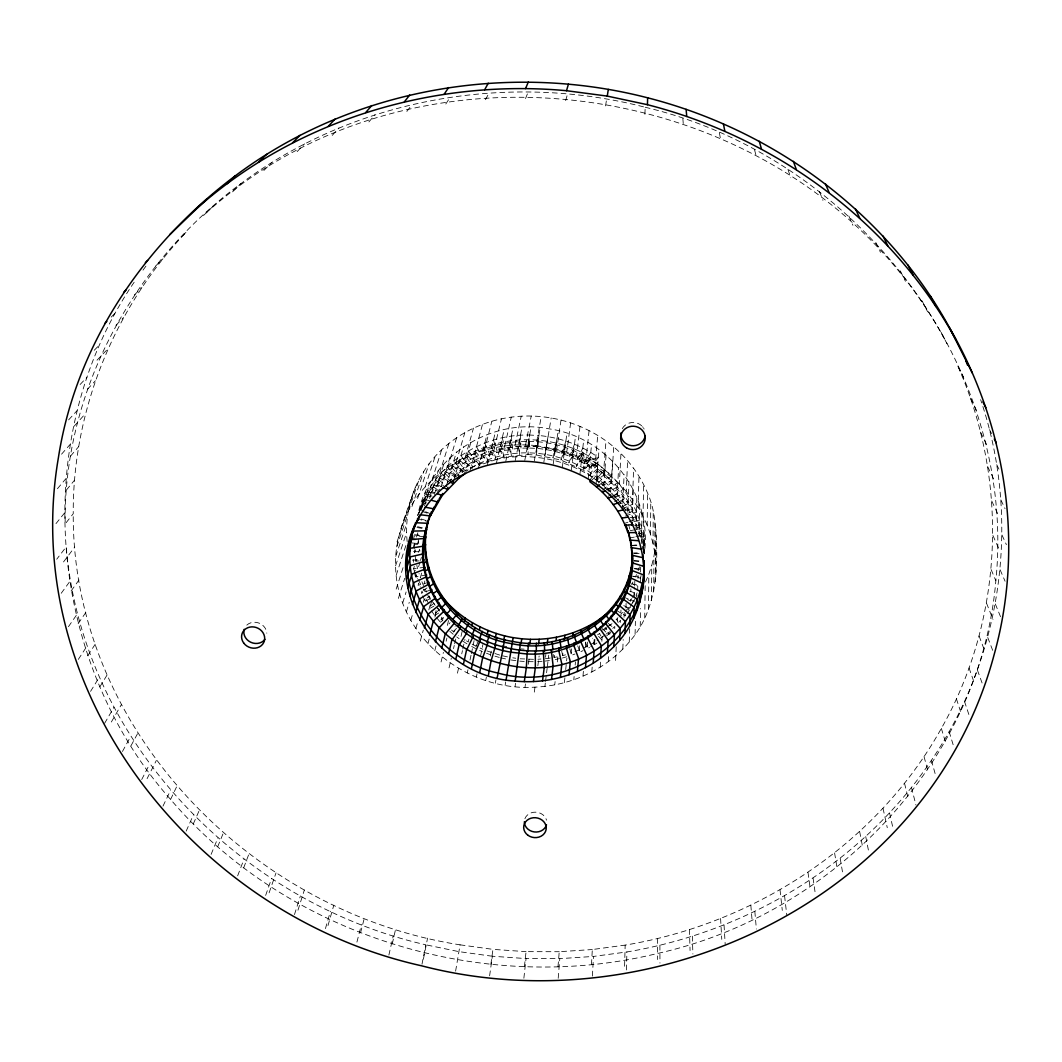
<?xml version="1.0" encoding="UTF-8"?>
<svg xmlns="http://www.w3.org/2000/svg" width="1062" height="1062" viewBox="0 0 1062 1062"><rect width="100%" height="100%" fill="white"/><g stroke="black" fill="none" stroke-linecap="round" stroke-linejoin="round"><path stroke-width="0.75" stroke-dasharray="5 3.75" d="M655.918 572.285C655.427 545.762 658.719 518.03 647.568 493.073C641.421 478.285 632.262 464.851 620.951 453.54C597.282 430.15 564.426 416.729 531.226 416.038C495.41 415.229 459.156 429.632 435.101 456.448C424.773 468.05 416.808 481.683 411.923 496.432C404.33 518.88 394.533 541.58 395.582 565.807C396.471 636.682 466.364 691.853 534.982 687.141C570.785 685.667 606.15 669.631 629.262 641.966C656.688 611.367 658.586 568.117 655.812 529.261M419.118 512.189C435.659 468.382 482.281 440.292 528.425 441.46L528.04 454.589L503.136 457.111L479.666 465.143L473.466 457.868C449.664 469.245 429.685 488.918 419.118 513.212M419.357 510.57C434.039 464.399 481.922 433.734 529.659 435.048L529.274 448.045C502.021 447.686 474.648 457.881 454.841 476.745L445.655 471.608C433.004 483.768 423.273 498.914 417.738 515.588C428.597 456.541 491.255 417.034 549.293 428.875C607.61 437.106 653.037 494.6 644.289 553.528C646.413 491.932 588.321 440.717 528.425 441.46M655.785 562.727L654.829 553.183L654.909 520.061M655.241 581.777L655.944 538.461M654.829 553.183L653.077 543.691L653.223 510.915M653.767 591.162L653.887 556.661L655.294 547.62M651.524 600.362L651.723 565.542L653.887 556.661M653.077 543.691L650.515 534.332L650.767 501.901M648.497 609.349L648.829 574.21L651.723 565.542M650.515 534.332L647.17 525.159L647.568 493.073M644.727 618.057L645.085 592.277M645.112 590.671L645.218 582.613L648.829 574.21M643.837 554.191L644.395 529.819M643.545 521.469L643.068 549.426L641.992 543.784M641.408 543.492L642.006 513.172M640.253 626.421L640.585 608.553M647.17 525.159L643.041 516.225L643.625 484.471M407.158 541.62C405.644 526.42 407.264 510.968 411.923 496.432M640.373 582.281L640.545 573.573M640.572 572.033L640.731 564.36M637.691 590.193L637.784 586.051L633.111 584.525M637.97 578.378L638.036 575.312M639.058 535.885L639.762 504.981M414.459 548.523L414.366 538.567M626.447 969.938L626.899 951.95C748.378 931.679 862.264 863.021 931.401 760.299C1002.422 656.143 1021.325 519.039 980.624 399.67M635.076 634.412L635.408 621.31M643.041 516.225L638.169 507.596L638.952 476.161M635.952 529.195L636.842 496.963M634.319 599.233L634.253 601.477L623.593 597.096M634.346 597.84L634.625 587.552M634.664 586.012L634.837 579.879M624.589 966.274L625.16 945.1C755.361 923.555 876.601 844.463 941.357 728.399C1003.869 618.535 1009.126 479.772 957.207 364.77L963.42 376.904M632.434 503.441L633.602 468.209M632.195 521.084L633.244 489.157M629.262 641.966L629.673 628.784M627.602 599.552L630.509 600.999L630.602 597.946M630.788 591.826L630.894 588.76M644.926 114.338L645.165 107.249C508.061 71.858 355.226 98.195 241.247 183.354C134.343 261.876 63.269 390.006 65.18 523.911L73.238 513.716C72.628 409.613 114.802 306.905 186.593 231.781L179.704 238.459M645.165 107.249C854.22 156.618 1017.781 363.377 995.851 580.741C980.558 762.277 832.621 914.475 657.604 953.437C483.396 996.183 287.576 936.326 170.597 799.447C46.502 659.94 28.103 437.066 134.237 282.107L136.188 279.439M625.73 613.61L625.651 615.88L617.274 610.889M626.102 603.402L625.93 607.982L627.456 605.659M627.815 511.738L628.996 481.63M622.823 649.068L623.195 639.536M624.044 617.327L624.23 612.562L619.757 616.81M620.845 613.066L620.978 610.026M638.169 507.596L626.288 491.467L627.589 460.642M596.778 480.701L597.202 470.838C623.606 489.622 642.138 519.929 644.023 552.559M473.466 457.868C518.362 436.017 575.923 445.429 611.367 480.661L604.61 474.528L597.003 479.958L597.787 464.107L589.941 459.342L583.821 468.461L583.622 470.386L603.043 485.427L611.367 480.661C630.748 499.658 643.466 525.916 644.116 553.236M615.588 660.498L616.265 646.068M617.367 622.12L617.513 618.92M622.478 509.906L624.111 474.409M626.288 491.467L619.345 484.073L620.951 453.54M591.494 964.601L592.317 949.534L625.16 945.1M620.752 503.388L616.942 498.636L618.642 467.559M608.287 661.679L608.632 655.267M609.774 634.399L609.946 631.186M592.423 976.097L593.472 956.437L626.899 951.95M536.894 446.584L536.416 455.014L560.988 460.019L583.622 470.386L589.675 463.815M538.049 440.08L537.571 448.469C556.753 450.208 575.458 457.018 591.149 468.209L597.946 462.209C553.236 429.287 485.706 432.685 445.655 471.608M600.269 667.148L600.667 660.697M601.888 641.329L602.194 636.496M616.942 498.636L610.637 491.945L612.615 461.12M619.345 484.073L611.805 477.21L613.73 446.943M617.566 487.232L608.606 491.308L608.738 489.33C574.343 448.894 509.348 440.796 466.006 471.395L459.01 462.222M644.528 538.195L643.545 549.253M594.906 639.364L594.534 644.594L590.764 646.705M591.813 671.994L592.171 667.135M593.804 644.461L594.269 637.983M604.384 474.701L604.982 469.696L597.787 464.107L583.821 468.461L582.095 454.589L576.374 466.364L581.564 459.328M610.637 491.945L603.787 485.719L606.057 455.133M603.389 474.873L605.977 440.876M603.043 485.427L603.189 483.475L611.672 475.789L604.729 469.948L597.163 478.006M587.512 642.125L586.981 648.816L589.503 647.408M557.988 966.778L559.236 951.711L592.317 949.534M558.2 978.301L559.807 958.641L593.472 956.437M582.985 676.215L583.383 671.33M585.374 646.944L585.773 642.072M596.087 484.02L599.021 449.638M537.73 441.925L536.416 455.014L528.04 454.589L527.535 446.106M528.783 439.615L529.274 448.045L537.571 448.469L538.872 435.513L529.659 435.048M611.805 477.21L595.078 465.209L597.733 435.393M579.679 645.762L579.082 652.466L583.038 650.634M573.825 679.773L574.117 676.507M575.166 665.104L575.471 661.838M591.149 468.209L591.335 466.311L598.344 457.496C580.954 445.005 560.165 437.491 538.872 435.513M571.542 648.816L570.891 655.546L574.993 654.006M588.215 478.829L591.534 444.673M564.387 682.654L564.891 677.755M565.714 669.578L566.882 658.148M595.078 465.209L586.012 460.151L589.065 430.548M565.515 654.829L562.701 655.652L563.165 651.271M579.932 474.223L583.662 440.279M524.389 966.699L526.062 951.645L559.236 951.711M523.871 978.208L526.048 958.574L559.807 958.641M554.736 684.857L555.094 681.578M557.298 661.931L557.855 657.02M556.966 656.887L554.085 657.511L554.603 653.117M586.012 460.151L576.547 455.784L580.011 426.353M571.303 470.24L575.445 436.482M544.912 686.344L545.31 683.065M545.523 681.432L547.129 668.317M547.328 666.684L548.735 655.214M545.51 657.272L545.881 654.351M534.319 692.105L535.421 683.862M537.837 665.821L539.138 655.984M576.547 455.784L566.75 452.12L570.639 422.835M562.356 466.908L566.935 433.296M490.856 964.362L492.954 949.362L526.062 951.645M489.622 975.819L492.356 956.238L526.048 958.574M525.013 687.207L525.478 683.928M528.318 664.268L529.5 656.064M566.75 452.12L556.687 449.199L561.015 420.034M553.169 464.253L558.2 430.76M515.043 686.57L515.548 683.304M605.566 105.908L606.641 98.992M545.802 449.505L546.107 447.66L569.896 454.43L591.335 466.311M543.81 462.275L551.191 417.963M505.14 685.229L505.685 681.963M455.611 971.146L460.072 944.835C252.344 912.709 71.924 729.129 73.238 513.716M548.019 436.681L544.726 456.063L547.262 441.261M495.357 683.185L495.927 679.919M534.319 461.001L540.266 427.667M401.064 528.385C418.601 472.802 479.4 439.137 536.018 445.642L541.235 416.623M485.746 680.45L486.356 677.198M490.352 656.05L491.587 649.546M419.981 510.742L422.769 499.99M524.774 460.43L531.186 427.136M423.433 959.052L427.561 938.131M525.544 445.018L531.226 416.038M421.986 964.203L425.809 944.808C239.8 902.541 81.907 740.227 66.229 546.837L56.711 559.236M476.373 677.052L477.011 673.812M480.582 655.971L482.852 644.621M472.178 644.116L476.068 646.227L476.971 641.899M515.229 460.589L522.106 427.282M467.28 672.989L467.957 669.764M470.001 660.073L471.024 655.227M471.369 653.608L474.09 640.691M515.083 445.19L521.216 416.211M468.9 639.138L468.276 642.006L464.545 639.629M505.751 461.439L513.092 428.119M457.443 673.175L459.249 665.091M461.744 653.834L462.448 650.621M462.806 649.015L464.957 639.364M504.702 446.133L511.273 417.14M392.236 944.012L395.582 929.25M462.116 631.545L460.815 637.253L458.465 635.501M388.891 955.043L393.272 935.781M496.405 463.005L504.184 429.619M449.04 667.865L451.284 658.214M453.514 648.616L454.257 645.417M454.629 643.811L455.757 639.019M451.549 630.058L453.753 631.983L455.107 626.301M494.454 447.859L501.463 418.8M441.075 661.958L443.412 652.36M446.12 641.236L446.89 638.05M487.246 465.262L495.463 431.796M641.103 575.498L640.452 578.179L632.461 576.201M448.522 620.566L447.129 626.208L450.049 622.69M434.809 650.714L436.017 645.975M442.429 620.699L443.226 617.54M479.666 465.143L480.143 463.231L474.741 453.142M360.536 932.887L364.293 918.245M436.655 617.792L440.411 622.239L441.712 617.168M484.418 450.341L491.852 421.202M478.338 468.196L486.98 434.61M356.925 942.087L361.425 924.577M557.032 438.526L553.939 451.164L556.355 443.119M556.076 444.978L552.944 457.735L555.373 449.651M427.906 643.798L429.154 639.085M434.942 617.115L437.013 609.269M431.384 610.836L434.77 615.562L436.11 610.517M469.736 471.78L482.506 424.322M431.809 600.707L429.685 608.486L433.84 606.216M420.286 641.129L423.287 630.164M428.809 609.907L430.522 603.681M447.474 482.201L462.594 472.046L470.931 442.097M465.222 457.523L473.479 428.119M429.539 599.101L425.198 601.052L425.822 598.835L429.473 596.22M565.661 100.638L567.573 93.828M415.866 628.571L418.043 620.845M423.287 602.3L424.163 599.207M327.999 925.546L333.826 905.143M453.66 480.82L463.47 446.73M423.964 584.087L424.866 580.967M454.841 476.745L455.399 474.833C477.143 454.071 508.061 443.929 537.903 446.624M325.437 928.6L330.428 911.262M456.209 462.156L464.837 432.592M410.795 620.367L413.025 612.694M446.292 486.21L456.461 451.894M421.667 573.082L420.313 577.715L419.039 573.626M406.401 611.818L409.255 602.287M426.632 574.847L415.494 577.064L416.145 574.9L417.432 579.016M420.048 561.971L417.764 569.551L416.822 565.382M420.499 560.444L421.415 557.417M441.075 486.701L449.916 457.576M447.633 467.453L456.633 437.703M402.724 602.977L406.109 591.959M419.092 560.829L415.892 561.227L416.795 558.24M418.627 552.28L419.543 549.293L420.167 552.001M434.385 494.467L443.903 463.722M415.892 561.227L414.698 552.771L415.614 549.85M417.446 543.983L418.348 541.062L417.937 534.146M439.575 473.373L448.907 443.412M429.566 498.543L438.447 470.293M398.369 598.437L404.688 578.312M297.971 910.187L304.356 890.009M412.985 548.165L416.038 538.514M416.49 537.08L417.844 532.766M294.466 914.581L300.413 895.89M424.495 505.791L433.575 477.25M432.075 479.878L441.712 449.677M413.211 539.602L414.445 535.726L424.242 536.682M421.375 509.309L429.327 484.564M396.166 589.131L403.547 566.112M419.012 512.654L425.716 492.157M396.192 575.259L406.162 544.673M425.185 486.914L435.101 456.448M417.592 498.503L429.101 463.709M395.582 565.807L406.587 532.5M638.143 570.706L639.443 566.763M395.754 556.329L406.773 523.354M411.99 506.508L423.751 471.382M408.512 510.756L419.092 479.427M396.723 546.89L407.728 514.26M397.055 541.832L415.149 487.79M269.098 892.837L276.014 872.911M265.646 895.412L271.567 878.486M565.887 441.062L561.904 453.434L565.25 445.655M564.997 447.527L560.988 460.019L564.36 452.213M243.676 867.853L248.959 853.901M237.649 875.831L244.008 859.158M525.517 98.567L528.265 91.81M217.683 846.786L223.312 833.059M211.112 854.379L217.896 837.958M635.421 577.078L636.51 574.529M635.992 595.397L637.107 592.848M635.368 598.915L637.054 595.078M193.284 823.953L199.244 810.465M186.182 831.108L193.364 814.979M574.489 444.235L569.657 456.288L573.918 448.868M573.692 450.726L568.807 462.913L573.122 455.452M476.068 646.227L478.006 642.032M170.597 799.447L176.876 786.212M162.99 806.124L170.57 790.327M147.087 778.658L156.366 760.419M141.711 779.548L149.649 764.069M485.467 99.695L489.051 92.925M631.638 584.472L632.925 582.029M630.509 600.999L631.824 598.556M632.487 597.335L634.465 593.671L631.452 592.437M632.328 602.911L633.656 600.455M130.945 745.843L137.808 733.178M122.449 751.484L130.732 736.364M111.351 722.001L121.373 704.624M104.58 723.381L113.953 707.292M99.801 686.902L107.156 674.874M90.562 691.362L99.43 677.025M445.801 104.01L450.208 97.16M87.721 655.772L95.288 644.09M78.309 659.396L87.296 645.669M628.027 610.106L630.324 606.588L630.257 608.858L621.482 604.464M627.177 613.544L629.487 610.026M589.941 459.342L583.821 468.461M590.777 452.425L584.525 461.824L584.326 463.709L590.326 457.164M78.137 623.739L85.863 612.402M68.446 626.713L77.645 613.411M71.114 590.963L78.986 579.998M453.753 631.983L456.448 628.266M61.224 593.273L70.596 580.41M142.998 270.133L145.919 266.137M582.295 452.704L577.144 459.727L582.812 448.058L584.525 461.824L598.344 457.496M406.852 111.444L412.056 104.461M63.521 561.931L74.752 547.049M630.403 605.712L633.191 602.061M620.792 614.579L622.505 612.376M597.787 464.107L590.698 472.988L590.512 474.926L597.375 468.9L604.61 474.528M590.06 479.812L597.202 470.838M55.981 523.619L64.623 512.88M66.402 490.02L74.499 480.223M368.912 121.944L374.886 114.762M57.428 488.732L65.844 478.736M70.49 456.142L78.588 446.757M61.543 454.191L69.959 444.606M74.194 426.181L85.544 413.53M625.252 611.42L629.368 606.853M332.247 135.365L338.964 127.931M68.605 419.888L76.982 410.728M616.04 619.73L617.938 617.672M618.628 622.319L620.54 620.248L620.447 622.531L616.491 619.757M87.389 389.342L95.368 380.767M598.344 483.011L604.477 476.48M440.995 619.982L443.08 617.765M80.101 384.51L86.938 377.302M97.014 360.204L108.058 348.681M297.148 151.614L304.568 143.861M94.213 350.287L99.815 344.566M115.917 325.304L123.59 317.511M439.615 489.157L437.517 491.281L430.415 487.166M263.854 170.491L271.912 162.393M134.449 294.891L141.91 287.483M111.218 317.1L115.599 312.759M232.578 191.85L241.247 183.354M155.742 265.872L162.937 258.836M203.532 215.48L212.745 206.546M435.367 613.305L439.801 609.176M609.92 625.545L611.991 623.633M612.734 628.385L614.818 626.461L614.699 628.77L607.278 622.664M610.531 632.62L603.946 638.063M602.672 490.378L611.234 482.626M591.016 480.767L596.791 475.736C618.655 491.401 635.288 514.645 641.461 540.956M430.296 606.243L433.8 603.389M206.201 212.891C425.729 14.934 805.023 80.048 945.299 340.464M604.437 629.992L606.667 628.239M605.207 634.864L597.083 640.665M606.322 633.987L608.566 632.222L608.433 634.545L601.57 627.947M617.845 482.321L608.738 489.33L616.464 499.498M440.411 622.239L442.867 620.354M608.274 496.286L617.46 489.21M598.981 485.042L604.105 481.418M602.605 630.045L605.167 628.279M606.455 627.403L610.292 624.761M597.481 634.903L599.844 633.324M596.924 643.001L594.534 644.594L591.693 640.864M613.77 495.556L623.434 489.263M434.77 615.562L438.699 613M614.579 501.768L623.102 496.219M423.207 590.326L427.017 587.963M606.721 489.98L610.915 487.591M583.224 648.298L589.675 645.059M590.937 644.368L594.707 642.258L592.596 638.222M619.704 501.317L628.412 496.565M623.009 506.375L628.133 503.587M462.594 472.046C506.587 447.022 565.303 453.036 603.787 485.719M569.816 648.776L571.117 653.183L581.923 648.909M612.668 496.259L617.195 494.228M622.173 508.95L632.753 504.184M628.518 513.065L632.514 511.26M625.491 516.013L636.43 512.057M430.336 590.047L421.309 593.3L421.946 591.109L423.234 593.685M625.199 523.194L627.947 522.199M629.328 521.694L636.231 519.212M615.017 497.069L623.195 494.215M620.115 502.22L622.876 501.277M562.448 658.015L566.67 656.781M633.815 521.707L639.417 520.141M428.929 582.268L418.07 585.295L418.72 583.118L420.326 587.113M636.417 528.146L639.244 527.363M618.15 504.118L628.213 501.569M625.04 509.402L627.934 508.685M555.253 659.555L559.568 658.626M630.284 530.668L634.558 529.819M635.992 529.526L641.7 528.385M630.018 537.969L634.346 537.106M635.793 536.814L641.567 535.673M625.08 510.464L632.58 509.229M545.324 658.732L552.625 657.71M545.032 661.095L549.426 660.484M640.399 537.093L643.28 536.735M424.946 567.281L413.596 568.674L414.26 566.524L415.202 570.719M631.478 545.523L637.319 544.806M630.071 517.659L636.284 517.154M537.943 659.236L540.903 659.037M537.637 661.599L542.071 661.307M632.514 545.709L636.868 545.496M412.401 560.152L420.605 559.754M632.275 553.129L639.616 552.771M634.505 525.305L639.297 525.292M533.509 659.329L520.154 658.772M528.717 661.679L533.177 661.692M414.22 544.262L417.485 544.341M634.107 553.289L639.921 553.421M413.556 551.616L420.154 551.775M633.895 560.763L641.236 560.948M520.898 648.909L524.084 649.108M638.342 533.336L641.607 533.575M519.796 661.135L524.256 661.467M633.815 560.909L640.413 561.546M412.136 542.974L420.379 543.784M634.837 568.568L640.678 569.139M536.018 445.642L556.687 449.199M460.072 944.835L492.954 949.362M492.356 956.238L458.89 951.632L425.809 944.808M512.787 657.816L515.734 658.241M510.928 659.953L516.836 660.816M416.994 527.522L421.866 528.358M634.279 568.701L640.798 569.829M414.512 534.651L421.68 535.885M633.656 576.241L640.851 577.476M424.495 499.605L429.353 500.574M502.021 645.656L506.707 646.639M502.565 655.812L509.84 657.391M500.693 657.843L506.534 659.104M417.021 518.84L426.632 521.23M417.552 526.646L423.22 528.053M631.824 583.755L638.886 585.507M428.875 492.038L438.208 494.627M494.972 656.17L499.259 657.431M499.684 655.068L486.967 650.926M422.49 511.605L428.782 513.663M421.242 518.973L428.185 521.243M629.739 591.215L637.612 593.791M431.716 491.693L434.716 492.768M433.88 484.816L441.301 487.511M486.515 653.263L490.71 654.816M422.371 502.512L425.437 503.773M420.127 509.481L424.189 511.141M425.543 511.698L430.946 513.928M437.371 484.816L441.633 486.728M480.13 648.059L482.825 649.28M479.652 650.395L482.36 651.617M439.482 477.993L447.898 481.829M423.857 501.596L426.473 502.897M426.074 494.693L430.508 496.91M471.674 646.439L475.59 648.563M443.611 478.378L450.248 482.055M428.238 494.003L432.008 496.259M462.78 641.156L467.771 644.329M450.381 472.417L458.97 478.192M452.359 465.7L460.868 471.448L461.399 469.55L453.766 460.988M435.393 479.997L443.491 485.692M433.256 486.768L438.035 490.126M456.753 636.921L459.116 638.687M457.642 466.988L465.475 473.32M459.554 460.324L467.32 466.63L467.838 464.744L460.908 455.638M438.885 479.931L446.757 486.409M440.969 473.201L449.863 480.542L455.399 474.833L447.102 466.855M449.89 631.386L453.208 634.279M445.071 473.533L453.461 481.577M465.355 462.129L472.391 468.966M467.2 455.505L474.156 462.315L474.661 460.43L468.501 450.846M437.425 607.703L439.628 609.92M604.159 486.608L608.606 491.308M451.801 467.612L459.514 476.254M598.556 636.297L601.703 639.828L601.849 637.492L599.499 633.616M431.371 600.561L435.407 605.327M475.245 451.27L481.365 458.518L481.843 456.647L476.48 446.637M436.84 607.729L439.641 611.048M427.72 595.53L430.455 599.313M433.482 603.043L435.168 605.393M605.114 627.297L606.84 629.766M481.936 454.217L487.246 461.877L487.71 459.979L483.144 449.518M483.622 447.66L488.865 455.279L489.33 453.421L484.816 443.053M622.664 505.764L627.761 513.265M466.683 457.377L472.895 467.054M423.486 589.065L425.092 591.707M425.822 598.835L428.809 603.774M428.836 595.795L430.322 598.251M490.697 451.231L495.078 459.196L495.529 457.297L491.839 446.544M492.303 444.686L496.631 452.611L497.069 450.766L493.432 440.093M941.105 332.273L947.012 343.796M989.518 429.632L991.563 433.628M922.108 300.904L927.657 311.843M418.269 579.613L421.056 585.109M970.349 398.144L976.788 410.888M425.437 589.49L426.712 592.052M422.61 595.888L425.198 601.052M980.505 432.141L987.102 445.496M996.727 464.705L999.488 470.28M900.311 270.903L905.421 281.271M987.633 466.51L994.337 480.475M1000.882 499.91L1005.037 508.645M875.845 242.534L880.464 252.344M991.762 501.025L998.506 515.601M1001.984 535.009L1006.391 544.66M992.904 535.46L999.634 550.62M585.321 642.284L587.167 646.466M848.843 216.011L852.905 225.303M1000.112 569.79L1005.077 581.233M991.125 569.564L995.851 580.741M499.698 448.907L503.136 457.111L503.561 455.226L500.786 444.235M501.211 442.389L504.609 450.553L505.034 448.695L502.273 437.809M413.37 568.343L414.538 571.183M415.123 572.604L416.875 576.865M995.333 604.012L1000.802 617.354M421.906 581.684L423.512 585.653M986.505 603.15L993.01 619.438M819.479 191.572L822.944 200.373M987.74 637.492L993.05 651.285M979.098 636.005L983.585 647.953M577.715 645.815L579.294 650.117M977.412 670.029L982.098 683.052M969.035 667.945L973.35 680.251M787.964 169.416L790.765 177.779M964.508 701.451L968.969 714.832M956.411 698.796L960.526 711.447M949.123 731.585L953.795 746.851M941.357 728.399L945.246 741.369M508.871 447.275L511.353 455.638L509.893 442.615M510.304 440.77L512.747 449.093L511.313 436.19M628.611 524.747L629.859 529.195M931.401 760.299L935.768 775.91M924.02 756.609L927.644 769.87M754.524 149.742L756.622 157.72M911.488 787.433L915.922 804.969M904.519 783.278L907.851 796.819M414.233 571.475L415.494 577.064M889.544 812.881L893.261 829.382M561.692 651.152L562.701 655.652M883.013 808.288L887.274 827.71M865.729 836.537L869.035 853.317M859.649 831.546L862.344 845.578M719.399 132.737L720.74 140.357M518.176 446.332L519.663 454.801L519.132 441.686M519.517 439.841L520.991 448.257L520.46 435.274M840.175 858.308L843.069 875.327M834.586 852.945L836.949 867.189M553.607 654.471L554.085 657.511M418.348 541.062L418.747 543.797M813.067 878.088L815.523 895.332M413.264 559.448L413.662 562.276M807.996 872.406L809.987 886.823M784.566 895.824L786.756 914.847M780.026 889.85L782.296 910.373M754.843 911.448L756.37 929.051M750.834 905.222L752.055 919.944M682.853 118.519L683.424 125.847M724.045 924.909L725.187 944.264M720.594 918.471L721.762 939.352M414.538 549.93L414.698 552.771M692.344 936.166L692.889 954.021M689.45 929.555L690.061 950.556M659.9 945.18L659.953 963.115M657.59 938.436L657.617 959.544M524.907 818.709A11.27 9.903 7.3 0 1 536.071 812.191A11.27 9.903 7.3 0 1 546.545 820.156M246.782 625.133A11.669 10.447 22.2 0 1 259.208 623.155A11.669 10.447 22.2 0 1 266.814 633.191M622.292 428.623A12.226 11.642 0.1 0 1 641.939 426.074M642.576 426.765A12.226 11.642 0.1 0 1 643.147 427.495M643.665 428.265A12.226 11.642 0.1 0 1 644.116 429.075"/><path stroke-width="1.5" d="M414.419 525.849C382.532 595.397 441.765 677.33 515.176 681.047C550.952 684.711 588.494 672.538 613.823 646.652C636.576 624.376 645.962 591.999 643.984 560.776M643.904 560.617L643.784 567.732C636.828 445.735 449.518 419.649 411.034 536.337M643.333 585.122L644.09 566.458L632.355 562.887L631.638 547.049M642.019 593.698L643.506 574.9L631.863 570.467L632.394 558.373M642.895 559.01L642.975 554.63M639.974 602.114L640.187 591.441L642.191 583.25L630.709 577.94L631.93 568.276M637.227 610.318L637.479 599.419L640.187 591.441L628.93 585.268L630.775 575.737M955.588 339.136C891.536 222.25 775.95 137.529 647.448 104.7L647.634 97.81C507.689 61.662 351.655 88.637 235.419 175.721C144.459 243.848 75.88 344.314 58.383 457.788C18.107 692.836 195.952 915.55 421.654 965.823C656.502 1026.768 929.927 896.554 994.218 654.338C1024.591 545.085 1006.099 425.358 949.494 327.693C886.743 213.157 773.574 129.989 647.634 97.81M633.802 618.27L634.107 607.132L637.479 599.419L626.514 592.423L628.996 583.051M626.593 590.193C581.126 701.053 399.046 648.085 426.048 528.757C408.578 587.95 459.567 649.001 518.84 653.024C576.493 662.13 638.474 613.73 632.275 553.129M632.461 556.249C631.863 615.495 567.36 656.104 512.189 643.691C453.647 635.74 408.525 571.237 430.349 514.181L429.738 516.185L431.384 511.818M632.155 560.749C626.912 616.903 565.422 652.944 512.574 641.395C457.868 633.563 413.662 576.746 428.225 521.628L427.614 523.646M632.063 525.305L632.155 522.491M630.947 570.294L631.027 568.143M629.726 625.93L630.071 614.553L634.107 607.132L623.513 599.34L623.593 597.096M638.169 540.704L629.952 540.08L627.921 530.509L630.018 537.969L632.209 555.267L642.47 557.603M629.182 577.582L629.262 575.405M625.014 633.244L625.438 621.628L630.071 614.553L619.916 605.99L620.022 603.734M626.806 584.671L626.885 582.48M527.867 651.603L528.451 643.134M623.912 589.33L623.819 591.534L626.447 593.459M619.69 640.16L620.195 628.319L625.438 621.628L615.761 612.336L615.88 610.066M620.354 595.928L620.261 598.132L622.783 600.256M613.823 646.652L614.42 634.572L620.195 628.319L611.088 618.336L611.208 616.04M616.265 602.207L616.146 604.437L618.549 606.734M611.632 608.141L611.513 610.385L614.526 613.677M607.424 652.692L608.114 640.373L600.269 629.155L600.415 626.845M606.044 621.655L605.911 623.952L614.42 634.572C536.177 715.31 379.24 637.704 415.03 524.11M606.521 613.717L606.389 615.96L609.19 619.465M600.534 658.214L601.331 645.683L594.189 633.921L594.362 631.611M600.946 618.867L600.8 621.137L603.389 624.828M643.997 571.98C643.585 643.545 563.882 692.225 498.012 673.029C433.946 660.073 387.418 585.839 415.454 523.964L414.1 528.172M593.207 663.219L594.123 650.475L587.724 638.222L587.91 635.899M595.968 624.549L596.18 621.575L605.353 614.978M594.946 623.593L594.773 625.863L597.136 629.739M588.547 627.854L588.375 630.138L591.189 635.527M585.481 667.666L586.516 654.723L580.901 642.032L581.113 639.696M588.547 629.142L588.813 625.863L596.18 621.575M581.817 631.625L581.618 633.921L583.463 638.103M577.396 671.529L578.564 658.4L573.772 645.338L573.998 642.988M580.821 632.859L581.1 629.58L588.813 625.863M590.06 479.812L589.875 481.776C607.331 494.308 621.111 512.123 627.841 532.606L635.912 532.606M574.768 634.903L574.542 637.2L576.653 642.935M569.02 674.795L570.307 661.48L566.378 648.099L566.617 645.762M572.79 635.979L573.108 632.74L581.1 629.58M567.453 637.651L568.953 645.829M519.477 650.993L520.486 642.537M560.378 677.45L561.811 663.962L558.745 650.329L559.01 647.979M564.36 640.134L564.878 635.288L573.108 632.74M559.913 639.855L561.015 648.152M551.536 679.454L553.116 665.834L551.231 649.652M556.076 640.439L556.448 637.24L564.878 635.288M552.2 641.514L552.89 649.904M542.549 680.835L544.275 667.069L543.306 650.754M547.262 643.346L547.873 638.567L556.448 637.24M544.355 642.616L544.62 651.059M533.456 681.552L535.341 667.666L535.301 651.298M538.553 644.01L539.204 639.271L547.873 638.567M536.429 643.16L536.27 651.63M524.309 681.618L526.354 667.64L527.256 651.271M529.805 644.063L530.482 639.351L539.204 639.271M647.448 104.7L607.278 96.098L608.3 89.381M519.212 650.674L515.176 681.047M521.044 643.479L521.774 638.806L530.482 639.351M506.109 679.813L511.22 649.506M436.973 590.153C454.549 615.456 482.905 632.421 513.132 637.638L511.141 649.785M503.335 647.78L497.149 677.941M504.755 639.682L502.91 647.993M503.773 640.452L504.583 635.846M495.582 645.523L491.002 661.254L488.347 675.432M497.082 637.439L494.826 645.63M495.343 638.036L496.193 633.456M488.016 642.709L482.56 658.135L479.758 672.312M489.582 634.664L486.94 642.696M487.113 635.01L488.016 630.47M480.688 639.39L474.369 654.431L471.435 668.595M482.334 631.359L479.294 639.231M479.453 629.912L480.077 626.899M473.639 635.567L466.497 650.183L463.417 664.294M475.338 627.576L471.926 635.249M471.793 625.783L472.457 622.783M466.908 631.266L466.391 633.563L458.97 645.391L455.771 659.449M468.674 623.301L464.904 630.762M464.479 621.111L465.169 618.124M460.523 626.5L459.992 628.784L451.841 640.067L448.522 654.059M462.355 618.575L458.24 625.783M457.563 615.933L458.266 612.96M454.549 621.27L454.005 623.553L445.151 634.253L441.726 648.178M456.434 613.398L455.89 615.628L452.97 619.159M449 615.628L448.443 617.898L438.951 627.961L435.407 641.846M450.938 607.796L450.394 610.013L446.213 614.447M443.929 609.588L443.358 611.845L433.269 621.243L429.619 635.063M445.921 601.809L445.35 604.012L440.916 608.141M439.363 603.203L438.779 605.433L428.159 614.128L424.402 627.907M441.394 595.463L440.81 597.667L437.305 600.521M435.314 596.499L434.716 598.716L423.619 606.641L419.769 620.394M437.385 588.813L436.801 590.99L433.137 593.605M431.836 589.503L431.225 591.707L419.716 598.862L415.773 612.562M433.946 581.883L433.349 584.047L429.539 586.397M419.981 514.712L430.322 515.946L442.217 495.463L458.97 478.192L459.514 476.254M428.929 582.268L428.318 584.458L416.45 590.804L412.414 604.49M431.066 574.715L430.468 576.852L427.853 578.246M197.014 208.205C296.789 119.568 434.278 78.495 566.524 90.708L568.422 84.11M426.632 574.847L426.008 577.024L413.848 582.534L409.746 596.18M428.796 567.347L428.172 569.471L425.172 570.838M453.461 481.577L452.89 483.515L450.248 482.055M447.872 487.325L447.301 489.29L443.053 487.378M424.946 567.281L424.309 569.431L411.95 574.077L407.755 587.724M427.123 559.833L426.499 561.944L423.446 563.086M423.884 559.594L423.247 561.732L410.728 565.515L406.494 579.148M425.45 554.311L426.074 552.213M438.274 500.003L437.677 501.994L431.384 500.268M423.459 551.855L422.822 553.966L410.237 556.886L405.936 570.493M425.039 546.611L425.663 544.54M423.672 544.102L423.048 546.2L410.463 548.231L406.122 561.838M425.251 538.912L425.875 536.841M424.534 536.39L423.911 538.461L411.406 539.615M426.114 531.239L426.738 529.195M437.491 501.37L433.708 508.831L425.119 507.158M415.428 522.716L427.561 523.287L428.185 521.243L425.411 530.814L413.065 531.093L408.671 544.713M430.322 515.946L434.318 506.826M407.025 553.236L412.653 535.713M417.87 520.261L419.211 516.092M427.561 523.287L430.946 513.928M525.544 88.611L528.292 82.053M416.078 522.65L418.587 517.406M484.644 89.779L488.255 83.208M444.168 94.199L448.615 87.549M439.19 498.702L442.814 493.485L442.217 495.463L437.717 493.843M404.396 101.819L409.666 95.036M365.673 112.559L371.74 105.563M328.264 126.298L335.088 119.05M292.462 142.905L299.988 135.339M104.634 323.631L106.824 321.454M206.373 199.43L169.88 234.476M123.564 292.422L125.94 290.125M258.504 162.22L266.695 154.295M145.348 262.619L147.645 260.442M226.618 184.058L235.419 175.721M458.97 478.192L465.475 473.32M596.419 486.847L598.981 485.042M602.526 492.37L605.327 490.777M608.141 498.304L612.668 496.259M613.239 504.596L618.748 502.698M617.779 511.22L623.58 509.773M621.748 518.123L627.801 517.141M625.106 525.265L632.952 524.641M566.524 90.708L607.278 96.098M513.132 637.638L521.774 638.806M631.412 547.647L641.607 549.2M949.494 327.693L972.261 372.935M930.153 295.661L935.874 306.506M982.908 401.98L985.855 407.622M907.957 265.035L913.24 275.284M994.284 438.951L996.315 442.947M883.013 236.043L887.792 245.734M855.481 208.948L859.702 218.108M825.532 183.978L829.143 192.634M965.876 360.868L967.615 365.315M625.744 524.655L627.376 529.049M793.394 161.344L796.314 169.535M759.264 141.233L761.467 149.025M723.408 123.856L724.855 131.29M630.018 537.969L631.478 545.523M643.559 560.417L643.93 576.454M686.105 109.333L686.742 116.462M546.505 824.789A11.27 9.903 7.3 0 1 534.226 831.918A11.27 9.903 7.3 0 1 524.349 821.762M264.929 639.364A11.669 10.447 22.2 0 1 250.592 642.178A11.669 10.447 22.2 0 1 244.207 629.301M645.112 436.216A12.226 11.642 0.1 0 1 631.386 445.642A12.226 11.642 0.1 0 1 620.912 432.964M527.787 835.157A11.324 9.956 7.3 0 0 546.107 829.595A11.324 9.956 7.3 0 0 530.96 818.218A11.324 9.956 7.3 0 0 527.787 835.157M243.729 643.068A11.735 10.501 22.1 0 0 263.655 642.683A11.735 10.501 22.1 0 0 251.973 626.859A11.735 10.501 22.1 0 0 243.729 643.068M626.54 447.885A12.306 11.709 0.2 0 0 645.245 438.181A12.306 11.709 0.2 0 0 627.058 427.628A12.306 11.709 0.2 0 0 626.54 447.885"/></g></svg>
